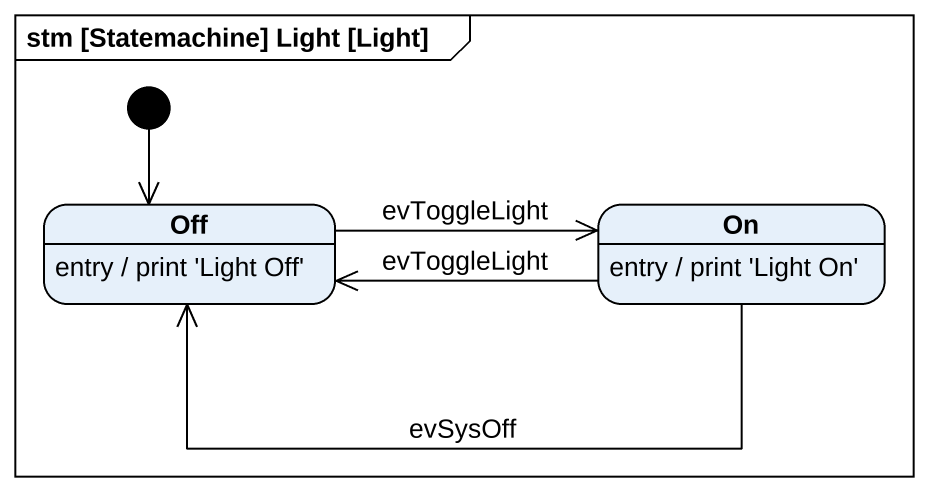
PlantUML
@startuml
mainframe stm [Statemachine] Light [Light]
hide empty description
state Off
Off : entry / print 'Light Off'
state "On" as On_
On_ : entry / print 'Light On'
[*] --> Off
Off -right-> On_ : evToggleLight
On_ -left-> Off : evToggleLight
On_ -left-> Off : evSysOff
@enduml
